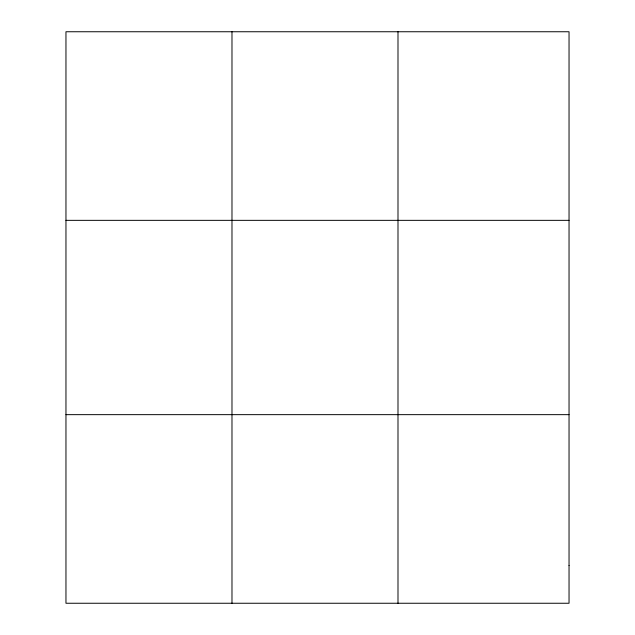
<?xml version="1.0" encoding="UTF-8"?>
<svg xmlns="http://www.w3.org/2000/svg" width="635" height="635" viewBox="0 0 635 635"><rect width="100%" height="100%" fill="white"/><g stroke="black" fill="none" stroke-linecap="round" stroke-linejoin="round"><path stroke-width="0.95" d="M231.981 603.25L231.981 31.75M397.994 603.25L397.994 31.75M65.961 220.345L569.039 220.345M65.961 414.655L569.039 414.655M569.039 565.531L569.039 603.25L65.961 603.25L65.961 31.75L569.039 31.75L569.039 565.531"/></g></svg>
